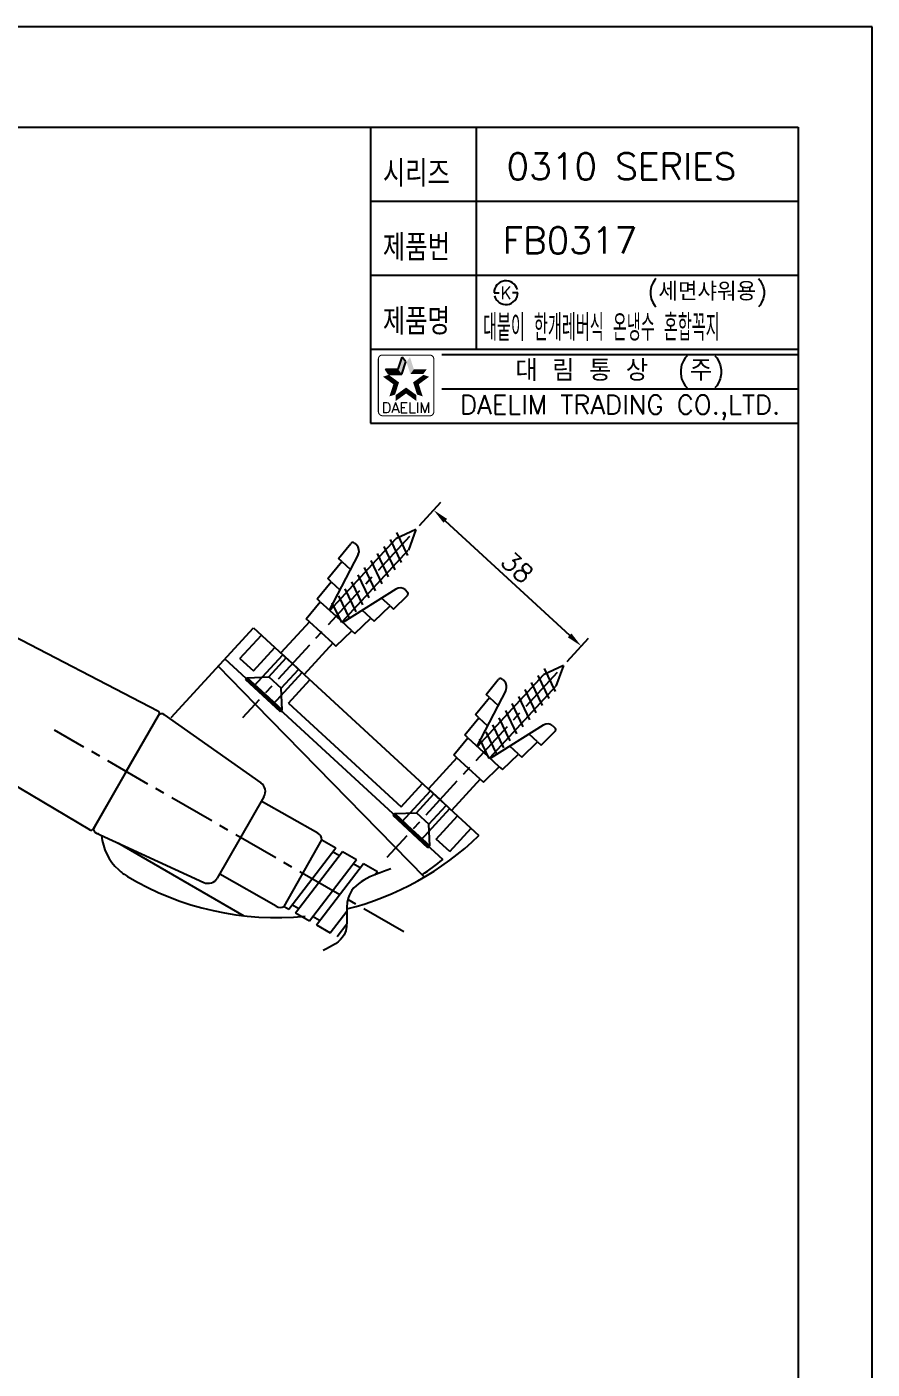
# Model space of a CAD drawing. Extents: x 12427 to 13021, y -5816 to -5396.
# Drawn here: x 12861.2 to 13021.3, y -5650.3 to -5396.2 of the extents above; entities that cross this region are included whole.
import ezdxf
from ezdxf.enums import TextEntityAlignment as Align

# ---------------------------------------------------------------- set-up
doc = ezdxf.new("R2010")
doc.units = 0
doc.header["$LTSCALE"] = 7
doc.header["$MEASUREMENT"] = 0
doc.linetypes.add('CENTER', pattern=[2, 1.25, -0.25, 0.25, -0.25])
doc.layers.get('0').update_dxf_attribs({"color": 2, "linetype": 'CONTINUOUS'})
for name, color, linetype in [('CL', 1, 'CENTER'), ('D', 2, 'CONTINUOUS'), ('DIM', 2, 'CONTINUOUS'), ('DWG', 7, 'CONTINUOUS')]:
    doc.layers.add(name, color=color, linetype=linetype)
doc.styles.add('GHS', font='ROMANS.shx', dxfattribs={"bigfont": 'GHS.shx'})
doc.styles.add('HAN', font='TXT.shx', dxfattribs={"bigfont": 'GHS.shx'})
doc.styles.add('ROMANS', font='romans', dxfattribs={"bigfont": 'GHS.shx'})

# ---------------------------------------------------------------- blocks, each defined once
blk = doc.blocks.new('BORDER')
for p, q in [((1, 1), (0, 1)), ((1, 0), (1, 1))]:
    blk.add_line(p, q)
blk = doc.blocks.new('KS')
at = {"layer": 'D'}
for p, q in [((-2.25, 0), (-1.75, 0)), ((-1.75, 0), (-1.25, 0)), ((1.75, 0), (1.25, 0)), ((2.25, 0), (1.75, 0))]:
    blk.add_line(p, q, dxfattribs=at)
for start, end in [(15, 180), (195, 0)]:
    blk.add_arc((0, 0), 2.25, start, end, dxfattribs=at)
at = {"layer": 'D', "style": 'HAN'}
blk.add_text('K', height=2.39, dxfattribs=at).set_placement((0, 0), align=Align.MIDDLE)
blk = doc.blocks.new('S')
at = {"layer": 'DWG', "color": 2}
for p, q in [((5592.17, 3275.28), (5596.35, 3275.51)), ((5592.17, 3274.41), (5592.17, 3275.28)), ((5596.35, 3276.4), (5600.01, 3276.61)), ((5596.35, 3275.51), (5596.35, 3276.4)), ((5596.35, 3275.51), (5596.35, 3273.32)), ((5600.54, 3276.11), (5600.54, 3275.6)), ((5568.04, 3273.82), (5567.54, 3273.82)), ((5567.54, 3264.82), (5567.54, 3273.82)), ((5568.04, 3273.82), (5568.04, 3269.32)), ((5568.04, 3273.82), (5570.94, 3270.92)), ((5583.79, 3273.12), (5587.98, 3273.36)), ((5583.79, 3272.32), (5583.79, 3273.12)), ((5587.98, 3274.17), (5592.17, 3274.41)), ((5587.98, 3273.36), (5587.98, 3274.17)), ((5599.43, 3274.15), (5587.98, 3271.06)), ((5587.98, 3273.36), (5587.98, 3269.32)), ((5592.17, 3274.41), (5592.17, 3272.19)), ((5570.94, 3270.92), (5575.79, 3270.92)), ((5570.94, 3270.92), (5570.94, 3267.72)), ((5583.79, 3272.32), (5575.79, 3272.32)), ((5575.79, 3272.32), (5575.79, 3269.32)), ((5583.79, 3266.32), (5583.79, 3272.32)), ((5587.82, 3267.72), (5589.37, 3271.57)), ((5587.98, 3270.92), (5606.46, 3270.92)), ((5589.37, 3267.07), (5591.18, 3271.57)), ((5591.18, 3267.07), (5592.99, 3271.57)), ((5592.99, 3267.07), (5594.8, 3271.57)), ((5594.8, 3267.07), (5596.61, 3271.57)), ((5596.61, 3267.07), (5598.42, 3271.57)), ((5598.42, 3267.07), (5600.23, 3271.57)), ((5600.23, 3267.07), (5602.04, 3271.57)), ((5602.04, 3267.07), (5603.85, 3271.57)), ((5603.85, 3267.07), (5605.66, 3271.57)), ((5605.66, 3267.07), (5607.47, 3271.57)), ((5610.33, 3269.33), (5606.46, 3270.92)), ((5568.04, 3264.82), (5568.04, 3269.32)), ((5568.04, 3264.82), (5570.94, 3267.72)), ((5570.94, 3267.72), (5575.79, 3267.72)), ((5575.79, 3266.32), (5575.79, 3269.32)), ((5587.98, 3265.28), (5587.98, 3269.32)), ((5587.98, 3267.72), (5606.46, 3267.72)), ((5599.43, 3264.49), (5587.98, 3267.59)), ((5610.33, 3269.33), (5606.47, 3267.72)), ((5567.54, 3264.82), (5568.04, 3264.82)), ((5583.79, 3266.32), (5575.79, 3266.32)), ((5583.79, 3266.32), (5583.79, 3265.52)), ((5583.79, 3265.52), (5587.98, 3265.28)), ((5587.98, 3265.28), (5587.98, 3264.47)), ((5592.17, 3264.23), (5592.17, 3266.45)), ((5596.35, 3263.13), (5596.35, 3265.32)), ((5587.98, 3264.47), (5592.17, 3264.23)), ((5592.17, 3264.23), (5592.17, 3263.37)), ((5592.17, 3263.37), (5596.35, 3263.13)), ((5596.35, 3263.13), (5596.35, 3262.24)), ((5596.35, 3262.24), (5600.01, 3262.03)), ((5600.54, 3263.04), (5600.54, 3262.53))]:
    blk.add_line(p, q, dxfattribs=at)
for centre, radius, start, end in [((5599.04, 3275.6), 1.5, 285.1209, 0.0005), ((5600.04, 3276.11), 0.5, 0.0005, 93.2254), ((5599.04, 3263.04), 1.5, 0.0005, 74.8801), ((5600.04, 3262.53), 0.5, 266.7756, 0.0005)]:
    blk.add_arc(centre, radius, start, end, dxfattribs=at)

msp = doc.modelspace()

# ---------------------------------------------------------------- linework, layer by layer
at = {"color": 4}
for p, q in [((12458.28, -5415.25), (13007.28, -5415.25)), ((13007.28, -5415.25), (13007.28, -5805.25))]:
    msp.add_line(p, q, dxfattribs=at)
at = {"color": 7}
for p, q in [((12926.28, -5415.25), (12926.28, -5471.25)), ((12946.28, -5415.25), (12946.28, -5457.25)), ((12926.28, -5429.25), (13007.28, -5429.25)), ((12926.28, -5443.25), (13007.28, -5443.25)), ((12926.28, -5457.25), (13007.28, -5457.25)), ((12926.28, -5471.25), (13007.28, -5471.25))]:
    msp.add_line(p, q, dxfattribs=at)
at = {"color": 2}
for p, q in [((12931.52, -5461.07), (12932.27, -5458.76)), ((12932.19, -5461.98), (12932.94, -5459.68)), ((12932.94, -5459.68), (12932.27, -5458.76)), ((12929.76, -5461.98), (12929.1, -5461.07)), ((12929.1, -5461.07), (12931.52, -5461.07)), ((12929.76, -5461.98), (12932.19, -5461.98))]:
    msp.add_line(p, q, dxfattribs=at)
at = {"color": 2, "linetype": 'Continuous'}
for p, q in [((12939.78, -5458.25), (13007.28, -5458.25)), ((12939.78, -5464.75), (13007.28, -5464.75))]:
    msp.add_line(p, q, dxfattribs=at)
at = {"color": 7, "linetype": 'Continuous'}
for p, q in [((12791.81, -5476.94), (12886.02, -5525.69)), ((12873.1, -5548.22), (12780.2, -5493.22)), ((12873.79, -5548.03), (12886.23, -5526.38))]:
    msp.add_line(p, q, dxfattribs=at)
at = {"color": 2, "linetype": 'Continuous', "const_width": 0.2}
for points in [[(12927.76, -5459.12, -0.414214), (12928.51, -5458.37)], [(12927.76, -5469.12), (12927.76, -5459.12, -1)], [(12928.51, -5458.37), (12937.51, -5458.37, -0.414214), (12938.26, -5459.12, 0.043396)], [(12938.26, -5459.12), (12938.26, -5469.12, -0.414214), (12937.51, -5469.87)], [(12937.51, -5469.87), (12928.76, -5469.87, -0.414214), (12927.76, -5469.12, 0.672398)]]:
    msp.add_lwpolyline(points, format="xyb", dxfattribs=at)
at = {"color": 7, "linetype": 'Continuous'}
for centre, start, end in [((12885.79, -5526.13), 330.13, 62.6432), ((12873.36, -5547.79), 239.3756, 330.13)]:
    msp.add_arc(centre, 0.5, start, end, dxfattribs=at)
at = {"color": 2}
for points in [[(12931.52, -5461.07), (12932.19, -5461.98), (12932.27, -5458.76), (12932.94, -5459.68)], [(12933.75, -5458.76), (12933.08, -5459.68), (12934.5, -5461.07), (12933.83, -5461.98)], [(12930.6, -5463.9), (12931.68, -5463.55), (12928.64, -5462.47), (12929.72, -5462.12)], [(12929.1, -5461.07), (12929.76, -5461.98), (12931.52, -5461.07), (12932.19, -5461.98)], [(12934.5, -5461.07), (12933.83, -5461.98), (12936.92, -5461.07), (12936.26, -5461.98)], [(12937.38, -5462.47), (12936.3, -5462.12), (12935.42, -5463.9), (12934.34, -5463.55)], [(12929.85, -5466.2), (12930.93, -5465.85), (12930.6, -5463.9), (12931.68, -5463.55)], [(12933.01, -5465.65), (12933.01, -5464.52), (12931.05, -5467.07), (12931.05, -5465.94)], [(12934.97, -5467.07), (12934.97, -5465.94), (12933.01, -5465.65), (12933.01, -5464.52)], [(12935.42, -5463.9), (12934.34, -5463.55), (12936.17, -5466.2), (12935.09, -5465.85)]]:
    msp.add_solid(points, dxfattribs=at)
at = {"layer": 'CL'}
for p, q in [((12933.66, -5492.71), (12902.06, -5527.03)), ((12961.61, -5518.44), (12929.35, -5553.49)), ((12932.58, -5567.56), (12866.43, -5529.37))]:
    msp.add_line(p, q, dxfattribs=at)
at = {"layer": 'D'}
for p in [(12887.11, -5526.38), (12874.23, -5548.8), (12874.71, -5548.99)]:
    msp.add_point(p, dxfattribs=at)
at = {"layer": 'DIM'}
for p, q in [((12935.55, -5490.63), (12939.59, -5486.24)), ((12940.44, -5489.75), (12963.98, -5511.42)), ((12963.51, -5516.37), (12967.54, -5511.98))]:
    msp.add_line(p, q, dxfattribs=at)
msp.add_spline([(12930.11, -5555.6), (12922.03, -5561.17), (12921.29, -5568.09), (12917.3, -5571.07)], degree=3, dxfattribs=at)
for points in [[(12940.78, -5489.38), (12940.1, -5490.11), (12938.23, -5487.71)], [(12964.32, -5511.05), (12963.64, -5511.79), (12966.19, -5513.45)]]:
    msp.add_solid(points, dxfattribs=at)
at = {"layer": 'DWG'}
for p, q in [((12888.51, -5526.98), (12904.13, -5510.01)), ((12904.13, -5510.01), (12946.8, -5549.29)), ((12901.54, -5515.78), (12905.6, -5511.36)), ((12904.12, -5518.15), (12908.18, -5513.73)), ((12904.23, -5520.97), (12909.65, -5515.09)), ((12897.45, -5517.26), (12904.46, -5524.42)), ((12898.71, -5515.89), (12939.95, -5553.86)), ((12901.54, -5515.78), (12904.12, -5518.15)), ((12907.91, -5524.36), (12913.33, -5518.48)), ((12910.74, -5524.24), (12914.8, -5519.83)), ((12904.46, -5524.42), (12936.49, -5557.18)), ((12910.74, -5524.24), (12932.07, -5543.89)), ((12880.01, -5537.21), (12886.1, -5526.6)), ((12887.11, -5526.38), (12905.52, -5539.33)), ((12880.01, -5537.21), (12873.92, -5547.82)), ((12932.07, -5543.89), (12936.14, -5539.47)), ((12932.19, -5546.71), (12937.61, -5540.83)), ((12897.27, -5557.36), (12906.11, -5541.96)), ((12916.27, -5548.86), (12905.59, -5542.8)), ((12935.87, -5550.1), (12941.29, -5544.21)), ((12938.69, -5549.98), (12942.76, -5545.57)), ((12941.27, -5552.35), (12945.33, -5547.94)), ((12874.23, -5548.8), (12894.7, -5558.18)), ((12878.4, -5550.71), (12902.28, -5564.5)), ((12909.91, -5562.73), (12917.08, -5550.13)), ((12917.08, -5550.13), (12919.71, -5551.62)), ((12941.27, -5552.35), (12938.69, -5549.98)), ((12910.78, -5563.22), (12919.71, -5551.62)), ((12912.06, -5563.96), (12921, -5552.35)), ((12920.41, -5553.17), (12919.1, -5552.42)), ((12921, -5552.35), (12923.63, -5553.85)), ((12878.53, -5555.76), (12878.59, -5555.82)), ((12914.7, -5565.45), (12923.63, -5553.85)), ((12916.02, -5566.2), (12924.95, -5554.6)), ((12924.33, -5555.4), (12923.02, -5554.65)), ((12924.95, -5554.6), (12927.58, -5556.1)), ((12927.08, -5556.75), (12927.58, -5556.1)), ((12908.42, -5562.69), (12897.73, -5556.62)), ((12909.91, -5562.73), (12910.78, -5563.22)), ((12912.71, -5563.17), (12911.39, -5562.42)), ((12912.06, -5563.96), (12914.7, -5565.45)), ((12918.65, -5567.7), (12921.8, -5563.61)), ((12916.63, -5565.4), (12915.32, -5564.65)), ((12916.02, -5566.2), (12918.65, -5567.7)), ((12919.94, -5568.43), (12921.78, -5566.03))]:
    msp.add_line(p, q, dxfattribs=at)
for centre, radius, start, end in [((12886.71, -5526.95), 0.7, 54.8736, 150.13), ((12904.37, -5540.97), 2, 330.13, 54.8736), ((12874.52, -5548.17), 0.7, 150.13, 245.3864), ((12885.3, -5548.4), 10, 185.2135, 227.3667), ((12915.57, -5550.19), 1.5, 2.6019, 62.1343), ((12908.47, -5509.85), 55, 284.0189, 314.1779), ((12885.37, -5548.46), 10, 227.3667, 239.1016), ((12909.07, -5516.45), 48.5, 303.8222, 309.537), ((12908.47, -5509.85), 55, 239.1016, 275.6732), ((12895.53, -5556.36), 2, 245.3864, 330.13), ((12909.2, -5561.41), 1.5, 238.6695, 298.2019)]:
    msp.add_arc(centre, radius, start, end, dxfattribs=at)

# ---------------------------------------------------------------- block references
at = {"xscale": 594, "yscale": 420, "zscale": 594}
msp.add_blockref('BORDER', (12427.28, -5816.25), dxfattribs=at)
at = {"layer": 'D', "rotation": 47.36664124973002}
for p in [(11540.23, -11833.23), (11568.18, -11858.97)]:
    msp.add_blockref('S', p, dxfattribs=at)
at = {"layer": 'DIM', "color": 4}
msp.add_blockref('KS', (12951.92, -5446.57), dxfattribs=at)

# ---------------------------------------------------------------- texts
at = {"color": 7, "style": 'GHS'}
for s, p in [('0310 SERIES', (12973.79, -5422.67)), ('FB0317', (12964.02, -5436.67))]:
    msp.add_text(s, height=5, dxfattribs=at).set_placement(p, align=Align.MIDDLE)
at = {"style": 'GHS'}
msp.add_text('(세면샤워용)', height=3.5, dxfattribs=at).set_placement((12978.69, -5448.07))
at = {"style": 'GHS', "width": 0.5}
msp.add_text('대붙이 한개레버식 온냉수 혼합꼭지', height=5, dxfattribs=at).set_placement((12947.58, -5455.69))
at = {"color": 7, "linetype": 'Continuous'}
for s, height, style, p in [('대 림 통 상  (주)', 4, 'GHS', (12973.54, -5461.55)), ('DAELIM TRADING CO.,LTD.', 3.6, 'ROMANS', (12973.54, -5468.32))]:
    msp.add_text(s, height=height, dxfattribs=dict(at, style=style)).set_placement(p, align=Align.MIDDLE)
at = {"color": 2, "linetype": 'Continuous', "style": 'ROMANS'}
msp.add_text('DAELIM', height=2, dxfattribs=at).set_placement((12933.01, -5469.32), align=Align.CENTER)
at = {"layer": 'DIM', "style": 'GHS', "width": 0.8}
for s, p in [('시리즈', (12928.62, -5426.52)), ('제품번', (12928.62, -5440.52)), ('제품명', (12928.62, -5454.52))]:
    msp.add_text(s, height=5, dxfattribs=at).set_placement(p)
at = {"layer": 'DIM', "insert": (12954.07, -5498.56), "char_height": 3.5, "attachment_point": 5, "rotation": 317.3667, "style": 'GHS'}
msp.add_mtext('\\A1;38', dxfattribs=at)

doc.saveas('drawing.dxf')
